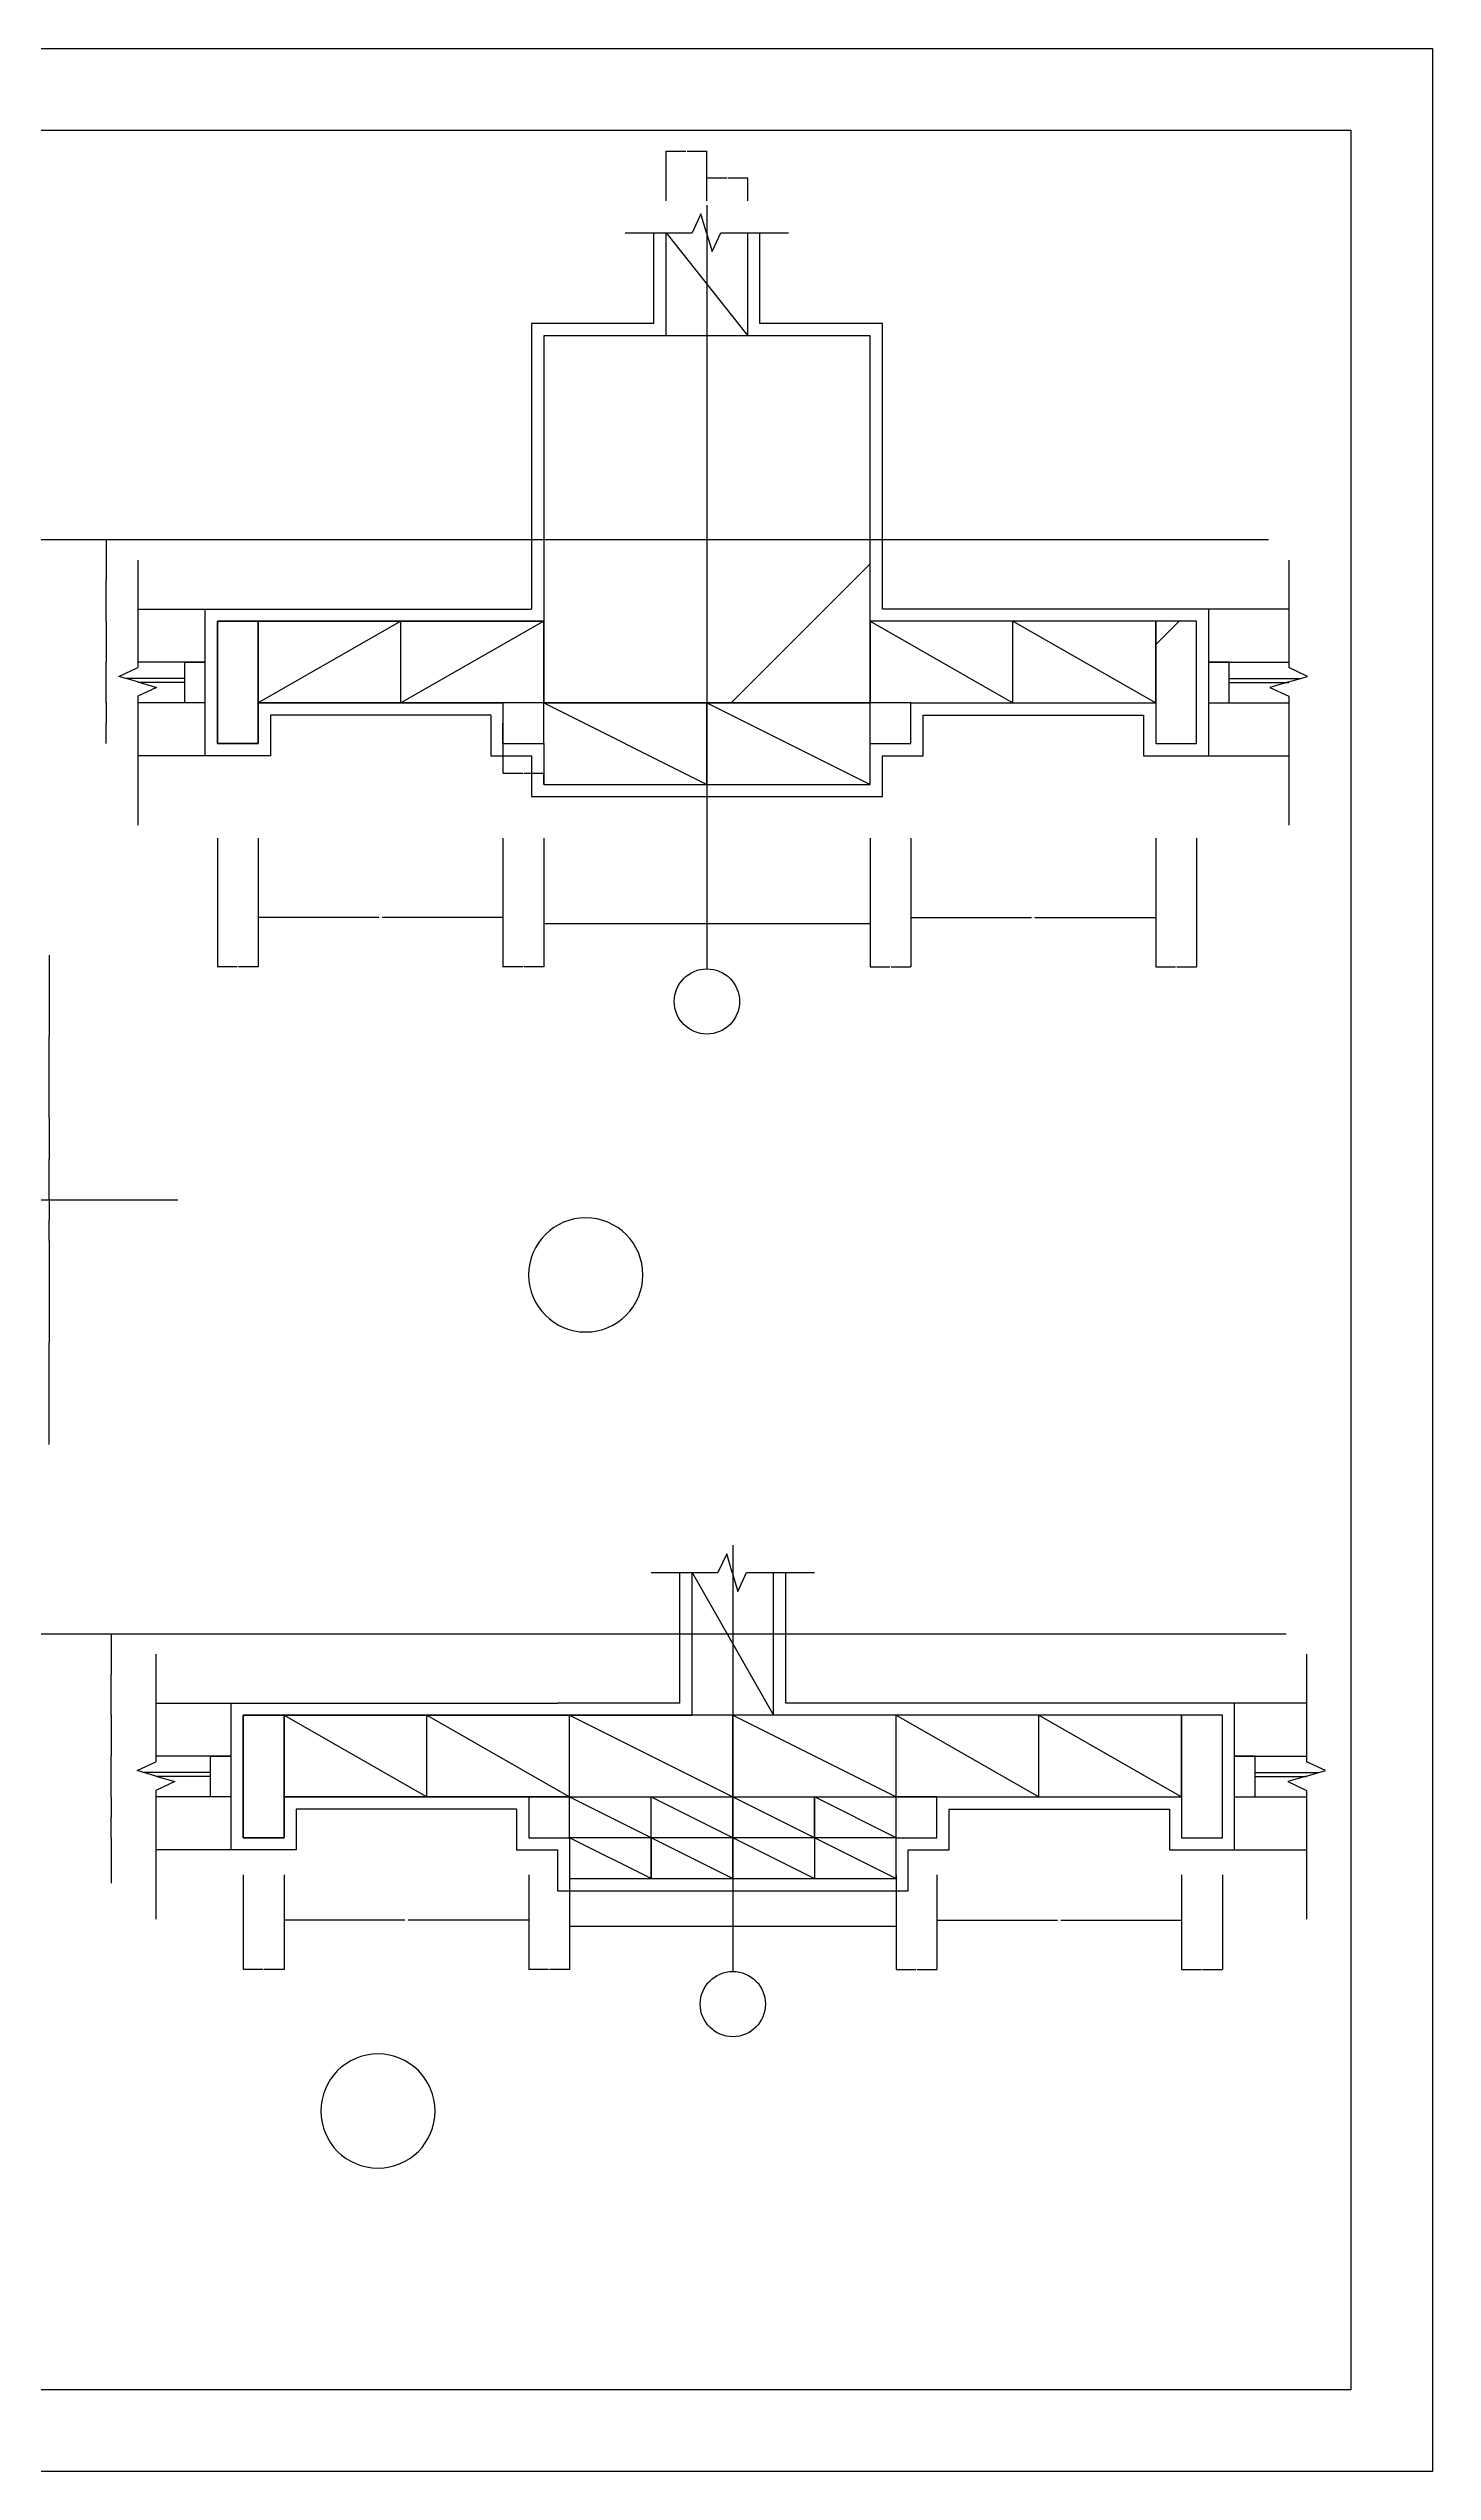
# Model space of a CAD drawing. Header units: metres. Extents: x -304948 to -288070, y -1095 to 10857.
# Drawn here: x -291463 to -288070, y 4917 to 10857 of the extents above; entities that cross this region are included whole.
import ezdxf

# ---------------------------------------------------------------- set-up
doc = ezdxf.new("R2010")
doc.units = ezdxf.units.M
for name, color, linetype in [('A', 230, 'Continuous'), ('DIM', 3, 'Continuous'), ('PUB_TEXT', 7, 'Continuous'), ('TK', 143, 'Continuous'), ('WALL', 7, 'Continuous')]:
    doc.layers.add(name, color=color, linetype=linetype)
doc.dimstyles.get("Standard").update_dxf_attribs({"dimtxt": 2.5, "dimasz": 2.5, "dimexe": 1.25, "dimexo": 0.625, "dimtad": 1, "dimcen": 2.5, "dimazin": 3, "dimtfac": 1, "dimtmove": 0, "dimatfit": 3})

# ---------------------------------------------------------------- blocks, each defined once
blk = doc.blocks.new('_INDEX1')
blk.add_lwpolyline([(-0.5, 0, 1), (0.5, 0, 1)], format="xyb", close=True)
blk = doc.blocks.new('*D80')
for p, q in [((-291461.2, 7934.48), (-291461.2, 7684.48)), ((-291461.45, 7684.48), (-291461.7, 7684.48)), ((-291461.2, 7434.48), (-291461.2, 7684.48)), ((-291461.2, 7684.48), (-291461.2, 7684.48)), ((-291460.95, 7684.48), (-291460.7, 7684.48))]:
    blk.add_line(p, q)
at = {"layer": 'Defpoints'}
for p in [(-291461.2, 7934.48), (-291461.2, 7684.48), (-291461.2, 7434.48)]:
    blk.add_point(p, dxfattribs=at)
at = {"layer": 'DIM', "insert": (-291461.2, 7685.605), "char_height": 1, "attachment_point": 5}
blk.add_mtext('0', dxfattribs=at)
blk = doc.blocks.new('*D85')
for p, q in [((-291461.2, 8634.48), (-291461.2, 8434.48)), ((-291461.45, 8434.48), (-291461.7, 8434.48)), ((-291461.2, 8234.48), (-291461.2, 8434.48)), ((-291461.2, 8434.48), (-291461.2, 8434.48)), ((-291460.95, 8434.48), (-291460.7, 8434.48))]:
    blk.add_line(p, q)
at = {"layer": 'Defpoints'}
for p in [(-291461.2, 8634.48), (-291461.2, 8434.48), (-291461.2, 8234.48)]:
    blk.add_point(p, dxfattribs=at)
at = {"layer": 'DIM', "insert": (-291461.2, 8435.605), "char_height": 1, "attachment_point": 5}
blk.add_mtext('0', dxfattribs=at)
blk = doc.blocks.new('*D88')
for p, q in [((-291461.2, 8234.48), (-291461.2, 8134.48)), ((-291461.45, 8134.48), (-291461.7, 8134.48)), ((-291461.2, 8034.48), (-291461.2, 8134.48)), ((-291461.2, 8134.48), (-291461.2, 8134.48)), ((-291460.95, 8134.48), (-291460.7, 8134.48))]:
    blk.add_line(p, q)
at = {"layer": 'Defpoints'}
for p in [(-291461.2, 8234.48), (-291461.2, 8134.48), (-291461.2, 8034.48)]:
    blk.add_point(p, dxfattribs=at)
at = {"layer": 'DIM', "insert": (-291461.2, 8135.605), "char_height": 1, "attachment_point": 5}
blk.add_mtext('0', dxfattribs=at)
blk = doc.blocks.new('*D89')
for p, q in [((-291461.2, 8034.48), (-291461.2, 7984.48)), ((-291461.45, 7984.48), (-291461.7, 7984.48)), ((-291461.2, 7934.48), (-291461.2, 7984.48)), ((-291461.2, 7984.48), (-291461.2, 7984.48)), ((-291460.95, 7984.48), (-291460.7, 7984.48))]:
    blk.add_line(p, q)
at = {"layer": 'Defpoints'}
for p in [(-291461.2, 8034.48), (-291461.2, 7984.48), (-291461.2, 7934.48)]:
    blk.add_point(p, dxfattribs=at)
at = {"layer": 'DIM', "insert": (-291461.2, 7985.605), "char_height": 1, "attachment_point": 5}
blk.add_mtext('0', dxfattribs=at)
blk = doc.blocks.new('*D94')
for p, q in [((-291321.76, 9252.79), (-291321.76, 9202.79)), ((-291322.01, 9202.79), (-291322.26, 9202.79)), ((-291321.76, 9152.79), (-291321.76, 9202.79)), ((-291321.76, 9202.79), (-291321.76, 9202.79)), ((-291321.51, 9202.79), (-291321.26, 9202.79))]:
    blk.add_line(p, q)
at = {"layer": 'Defpoints'}
for p in [(-291321.76, 9252.79), (-291321.76, 9202.79), (-291321.76, 9152.79)]:
    blk.add_point(p, dxfattribs=at)
at = {"layer": 'DIM', "insert": (-291321.76, 9203.915), "char_height": 1, "attachment_point": 5}
blk.add_mtext('0', dxfattribs=at)
blk = doc.blocks.new('*D95')
for p, q in [((-290249.08, 8920.66), (-290249.08, 8710.66)), ((-289449.08, 8920.66), (-289449.08, 8710.66)), ((-289850.58, 8710.66), (-290249.33, 8710.66)), ((-289448.83, 8710.66), (-289847.58, 8710.66))]:
    blk.add_line(p, q)
at = {"layer": 'Defpoints'}
for p in [(-290249.08, 8920.66), (-289449.08, 8920.66), (-289449.08, 8710.66)]:
    blk.add_point(p, dxfattribs=at)
at = {"layer": 'DIM', "insert": (-289849.08, 8710.66), "char_height": 1, "attachment_point": 5}
blk.add_mtext('800', dxfattribs=at)
blk = doc.blocks.new('*D96')
for p, q in [((-290349.08, 8920.66), (-290349.08, 8605.66)), ((-290249.08, 8920.66), (-290249.08, 8605.66)), ((-290300.58, 8605.66), (-290349.33, 8605.66)), ((-290248.83, 8605.66), (-290297.58, 8605.66))]:
    blk.add_line(p, q)
at = {"layer": 'Defpoints'}
for p in [(-290349.08, 8920.66), (-290249.08, 8920.66), (-290249.08, 8605.66)]:
    blk.add_point(p, dxfattribs=at)
at = {"layer": 'DIM', "insert": (-290299.08, 8605.66), "char_height": 1, "attachment_point": 5}
blk.add_mtext('100', dxfattribs=at)
blk = doc.blocks.new('*D97')
for p, q in [((-291049.08, 8920.66), (-291049.08, 8605.66)), ((-290949.08, 8920.66), (-290949.08, 8605.66)), ((-291000.58, 8605.66), (-291049.33, 8605.66)), ((-290948.83, 8605.66), (-290997.58, 8605.66))]:
    blk.add_line(p, q)
at = {"layer": 'Defpoints'}
for p in [(-291049.08, 8920.66), (-290949.08, 8920.66), (-290949.08, 8605.66)]:
    blk.add_point(p, dxfattribs=at)
at = {"layer": 'DIM', "insert": (-290999.08, 8605.66), "char_height": 1, "attachment_point": 5}
blk.add_mtext('100', dxfattribs=at)
blk = doc.blocks.new('*D98')
for p, q in [((-290949.08, 8920.66), (-290949.08, 8726.37)), ((-290349.08, 8920.66), (-290349.08, 8726.37)), ((-290653.08, 8726.37), (-290949.33, 8726.37)), ((-290348.83, 8726.37), (-290645.08, 8726.37))]:
    blk.add_line(p, q)
at = {"layer": 'Defpoints'}
for p in [(-290949.08, 8920.66), (-290349.08, 8920.66), (-290349.08, 8726.37)]:
    blk.add_point(p, dxfattribs=at)
at = {"layer": 'DIM', "insert": (-290649.08, 8726.37), "char_height": 1, "attachment_point": 5}
blk.add_mtext('600(300)', dxfattribs=at)
blk = doc.blocks.new('*D99')
for p, q in [((-288749.08, 8920.66), (-288749.08, 8605.66)), ((-288649.08, 8920.66), (-288649.08, 8605.66)), ((-288748.83, 8605.66), (-288700.58, 8605.66)), ((-288697.58, 8605.66), (-288649.33, 8605.66))]:
    blk.add_line(p, q)
at = {"layer": 'Defpoints'}
for p in [(-288749.08, 8920.66), (-288649.08, 8920.66), (-288749.08, 8605.66)]:
    blk.add_point(p, dxfattribs=at)
at = {"layer": 'DIM', "insert": (-288699.08, 8605.66), "char_height": 1, "attachment_point": 5}
blk.add_mtext('100', dxfattribs=at)
blk = doc.blocks.new('*D100')
for p, q in [((-289349.08, 8920.66), (-289349.08, 8726.37)), ((-288749.08, 8920.66), (-288749.08, 8726.37)), ((-289348.83, 8726.37), (-289053.08, 8726.37)), ((-289045.08, 8726.37), (-288749.33, 8726.37))]:
    blk.add_line(p, q)
at = {"layer": 'Defpoints'}
for p in [(-289349.08, 8920.66), (-288749.08, 8920.66), (-289349.08, 8726.37)]:
    blk.add_point(p, dxfattribs=at)
at = {"layer": 'DIM', "insert": (-289049.08, 8726.37), "char_height": 1, "attachment_point": 5}
blk.add_mtext('600(300)', dxfattribs=at)
blk = doc.blocks.new('*D101')
for p, q in [((-289449.08, 8920.66), (-289449.08, 8605.66)), ((-289349.08, 8920.66), (-289349.08, 8605.66)), ((-289448.83, 8605.66), (-289400.58, 8605.66)), ((-289397.58, 8605.66), (-289349.33, 8605.66))]:
    blk.add_line(p, q)
at = {"layer": 'Defpoints'}
for p in [(-289449.08, 8920.66), (-289349.08, 8920.66), (-289449.08, 8605.66)]:
    blk.add_point(p, dxfattribs=at)
at = {"layer": 'DIM', "insert": (-289399.08, 8605.66), "char_height": 1, "attachment_point": 5}
blk.add_mtext('100', dxfattribs=at)
blk = doc.blocks.new('*D102')
for p, q in [((-291321.76, 9652.79), (-291321.76, 9552.79)), ((-291322.01, 9552.79), (-291322.26, 9552.79)), ((-291321.76, 9452.79), (-291321.76, 9552.79)), ((-291321.76, 9552.79), (-291321.76, 9552.79)), ((-291321.51, 9552.79), (-291321.26, 9552.79))]:
    blk.add_line(p, q)
at = {"layer": 'Defpoints'}
for p in [(-291321.76, 9652.79), (-291321.76, 9552.79), (-291321.76, 9452.79)]:
    blk.add_point(p, dxfattribs=at)
at = {"layer": 'DIM', "insert": (-291321.76, 9553.915), "char_height": 1, "attachment_point": 5}
blk.add_mtext('0', dxfattribs=at)
blk = doc.blocks.new('*D103')
for p, q in [((-291321.76, 9452.79), (-291321.76, 9352.79)), ((-291322.01, 9352.79), (-291322.26, 9352.79)), ((-291321.76, 9252.79), (-291321.76, 9352.79)), ((-291321.76, 9352.79), (-291321.76, 9352.79)), ((-291321.51, 9352.79), (-291321.26, 9352.79))]:
    blk.add_line(p, q)
at = {"layer": 'Defpoints'}
for p in [(-291321.76, 9452.79), (-291321.76, 9352.79), (-291321.76, 9252.79)]:
    blk.add_point(p, dxfattribs=at)
at = {"layer": 'DIM', "insert": (-291321.76, 9353.915), "char_height": 1, "attachment_point": 5}
blk.add_mtext('0', dxfattribs=at)
blk = doc.blocks.new('*D104')
for p, q in [((-289949.08, 10483.4), (-289949.08, 10605.28)), ((-289948.83, 10605.28), (-289900.58, 10605.28)), ((-289897.58, 10605.28), (-289849.33, 10605.28)), ((-289849.08, 10483.4), (-289849.08, 10605.28))]:
    blk.add_line(p, q)
at = {"layer": 'Defpoints'}
for p in [(-289949.08, 10605.28), (-289949.08, 10483.4), (-289849.08, 10483.4)]:
    blk.add_point(p, dxfattribs=at)
at = {"layer": 'DIM', "insert": (-289899.08, 10605.28), "char_height": 1, "attachment_point": 5}
blk.add_mtext('100', dxfattribs=at)
blk = doc.blocks.new('*D105')
for p, q in [((-289800.58, 10538.78), (-289849.33, 10538.78)), ((-289849.08, 10483.4), (-289849.08, 10538.78)), ((-289748.83, 10538.78), (-289797.58, 10538.78)), ((-289749.08, 10483.4), (-289749.08, 10538.78))]:
    blk.add_line(p, q)
at = {"layer": 'Defpoints'}
for p in [(-289749.08, 10538.78), (-289849.08, 10483.4), (-289749.08, 10483.4)]:
    blk.add_point(p, dxfattribs=at)
at = {"layer": 'DIM', "insert": (-289799.08, 10538.78), "char_height": 1, "attachment_point": 5}
blk.add_mtext('100', dxfattribs=at)
blk = doc.blocks.new('*D106')
for p, q in [((-290185.6, 6379.9), (-290185.6, 6252.85)), ((-289385.6, 6379.9), (-289385.6, 6252.85)), ((-289787.1, 6252.85), (-290185.85, 6252.85)), ((-289385.35, 6252.85), (-289784.1, 6252.85))]:
    blk.add_line(p, q)
at = {"layer": 'Defpoints'}
for p in [(-290185.6, 6379.9), (-289385.6, 6379.9), (-289385.6, 6252.85)]:
    blk.add_point(p, dxfattribs=at)
at = {"layer": 'DIM', "insert": (-289785.6, 6252.85), "char_height": 1, "attachment_point": 5}
blk.add_mtext('800', dxfattribs=at)
blk = doc.blocks.new('*D107')
for p, q in [((-290885.6, 6379.9), (-290885.6, 6268.57)), ((-290285.6, 6379.9), (-290285.6, 6268.57)), ((-290589.6, 6268.57), (-290885.85, 6268.57)), ((-290285.35, 6268.57), (-290581.6, 6268.57))]:
    blk.add_line(p, q)
at = {"layer": 'Defpoints'}
for p in [(-290885.6, 6379.9), (-290285.6, 6379.9), (-290285.6, 6268.57)]:
    blk.add_point(p, dxfattribs=at)
at = {"layer": 'DIM', "insert": (-290585.6, 6268.57), "char_height": 1, "attachment_point": 5}
blk.add_mtext('600(300)', dxfattribs=at)
blk = doc.blocks.new('*D108')
for p, q in [((-290985.6, 6379.9), (-290985.6, 6147.85)), ((-290885.6, 6379.9), (-290885.6, 6147.85)), ((-290937.1, 6147.85), (-290985.85, 6147.85)), ((-290885.35, 6147.85), (-290934.1, 6147.85))]:
    blk.add_line(p, q)
at = {"layer": 'Defpoints'}
for p in [(-290985.6, 6379.9), (-290885.6, 6379.9), (-290885.6, 6147.85)]:
    blk.add_point(p, dxfattribs=at)
at = {"layer": 'DIM', "insert": (-290935.6, 6147.85), "char_height": 1, "attachment_point": 5}
blk.add_mtext('100', dxfattribs=at)
blk = doc.blocks.new('*D109')
for p, q in [((-290285.6, 6379.9), (-290285.6, 6147.85)), ((-290185.6, 6379.9), (-290185.6, 6147.85)), ((-290237.1, 6147.85), (-290285.85, 6147.85)), ((-290185.35, 6147.85), (-290234.1, 6147.85))]:
    blk.add_line(p, q)
at = {"layer": 'Defpoints'}
for p in [(-290285.6, 6379.9), (-290185.6, 6379.9), (-290185.6, 6147.85)]:
    blk.add_point(p, dxfattribs=at)
at = {"layer": 'DIM', "insert": (-290235.6, 6147.85), "char_height": 1, "attachment_point": 5}
blk.add_mtext('100', dxfattribs=at)
blk = doc.blocks.new('*D110')
for p, q in [((-289385.6, 6379.9), (-289385.6, 6147.85)), ((-289285.6, 6379.9), (-289285.6, 6147.85)), ((-289385.35, 6147.85), (-289337.1, 6147.85)), ((-289334.1, 6147.85), (-289285.85, 6147.85))]:
    blk.add_line(p, q)
at = {"layer": 'Defpoints'}
for p in [(-289385.6, 6379.9), (-289285.6, 6379.9), (-289385.6, 6147.85)]:
    blk.add_point(p, dxfattribs=at)
at = {"layer": 'DIM', "insert": (-289335.6, 6147.85), "char_height": 1, "attachment_point": 5}
blk.add_mtext('100', dxfattribs=at)
blk = doc.blocks.new('*D111')
for p, q in [((-289285.6, 6379.9), (-289285.6, 6268.57)), ((-288685.6, 6379.9), (-288685.6, 6268.57)), ((-289285.35, 6268.57), (-288989.6, 6268.57)), ((-288981.6, 6268.57), (-288685.85, 6268.57))]:
    blk.add_line(p, q)
at = {"layer": 'Defpoints'}
for p in [(-289285.6, 6379.9), (-288685.6, 6379.9), (-289285.6, 6268.57)]:
    blk.add_point(p, dxfattribs=at)
at = {"layer": 'DIM', "insert": (-288985.6, 6268.57), "char_height": 1, "attachment_point": 5}
blk.add_mtext('600(300)', dxfattribs=at)
blk = doc.blocks.new('*D112')
for p, q in [((-288685.6, 6379.9), (-288685.6, 6147.85)), ((-288585.6, 6379.9), (-288585.6, 6147.85)), ((-288685.35, 6147.85), (-288637.1, 6147.85)), ((-288634.1, 6147.85), (-288585.85, 6147.85))]:
    blk.add_line(p, q)
at = {"layer": 'Defpoints'}
for p in [(-288685.6, 6379.9), (-288585.6, 6379.9), (-288685.6, 6147.85)]:
    blk.add_point(p, dxfattribs=at)
at = {"layer": 'DIM', "insert": (-288635.6, 6147.85), "char_height": 1, "attachment_point": 5}
blk.add_mtext('100', dxfattribs=at)
blk = doc.blocks.new('*D113')
for p, q in [((-291309.19, 6570.71), (-291309.19, 6520.71)), ((-291309.44, 6520.71), (-291309.69, 6520.71)), ((-291309.19, 6470.71), (-291309.19, 6520.71)), ((-291309.19, 6520.71), (-291309.19, 6520.71)), ((-291308.94, 6520.71), (-291308.69, 6520.71))]:
    blk.add_line(p, q)
at = {"layer": 'Defpoints'}
for p in [(-291309.19, 6570.71), (-291309.19, 6520.71), (-291309.19, 6470.71)]:
    blk.add_point(p, dxfattribs=at)
at = {"layer": 'DIM', "insert": (-291309.19, 6521.835), "char_height": 1, "attachment_point": 5}
blk.add_mtext('0', dxfattribs=at)
blk = doc.blocks.new('*D114')
for p, q in [((-291309.19, 6470.71), (-291309.19, 6358.91)), ((-291309.44, 6358.91), (-291309.69, 6358.91)), ((-291309.19, 6370.71), (-291309.19, 6358.91)), ((-291309.19, 6358.91), (-291309.19, 6358.91)), ((-291308.94, 6358.91), (-291308.69, 6358.91))]:
    blk.add_line(p, q)
at = {"layer": 'Defpoints'}
for p in [(-291309.19, 6470.71), (-291309.19, 6370.71), (-291309.19, 6358.91)]:
    blk.add_point(p, dxfattribs=at)
at = {"layer": 'DIM', "insert": (-291309.19, 6360.035), "char_height": 1, "attachment_point": 5}
blk.add_mtext('0', dxfattribs=at)
blk = doc.blocks.new('*D115')
for p, q in [((-291309.19, 6970.71), (-291309.19, 6870.71)), ((-291309.44, 6870.71), (-291309.69, 6870.71)), ((-291309.19, 6770.71), (-291309.19, 6870.71)), ((-291309.19, 6870.71), (-291309.19, 6870.71)), ((-291308.94, 6870.71), (-291308.69, 6870.71))]:
    blk.add_line(p, q)
at = {"layer": 'Defpoints'}
for p in [(-291309.19, 6970.71), (-291309.19, 6870.71), (-291309.19, 6770.71)]:
    blk.add_point(p, dxfattribs=at)
at = {"layer": 'DIM', "insert": (-291309.19, 6871.835), "char_height": 1, "attachment_point": 5}
blk.add_mtext('0', dxfattribs=at)
blk = doc.blocks.new('*D116')
for p, q in [((-291309.19, 6770.71), (-291309.19, 6670.71)), ((-291309.44, 6670.71), (-291309.69, 6670.71)), ((-291309.19, 6570.71), (-291309.19, 6670.71)), ((-291309.19, 6670.71), (-291309.19, 6670.71)), ((-291308.94, 6670.71), (-291308.69, 6670.71))]:
    blk.add_line(p, q)
at = {"layer": 'Defpoints'}
for p in [(-291309.19, 6770.71), (-291309.19, 6670.71), (-291309.19, 6570.71)]:
    blk.add_point(p, dxfattribs=at)
at = {"layer": 'DIM', "insert": (-291309.19, 6671.835), "char_height": 1, "attachment_point": 5}
blk.add_mtext('0', dxfattribs=at)
blk = doc.blocks.new('*D167')
for p, q in [((-290349.08, 9252.79), (-290349.08, 9202.79)), ((-290349.33, 9202.79), (-290349.58, 9202.79)), ((-290349.08, 9152.79), (-290349.08, 9202.79)), ((-290349.08, 9202.79), (-290349.08, 9202.79)), ((-290348.83, 9202.79), (-290348.58, 9202.79))]:
    blk.add_line(p, q)
at = {"layer": 'Defpoints'}
for p in [(-290349.08, 9252.79), (-290349.08, 9202.79), (-290349.08, 9152.79)]:
    blk.add_point(p, dxfattribs=at)
at = {"layer": 'DIM', "insert": (-290349.08, 9203.915), "char_height": 1, "attachment_point": 5}
blk.add_mtext('0', dxfattribs=at)
blk = doc.blocks.new('*D168')
for p, q in [((-290349.08, 9152.79), (-290349.08, 9079.99)), ((-290348.83, 9079.99), (-290300.58, 9079.99)), ((-290297.58, 9079.99), (-290249.33, 9079.99)), ((-290249.08, 9052.79), (-290249.08, 9079.99))]:
    blk.add_line(p, q)
at = {"layer": 'Defpoints'}
for p in [(-290349.08, 9152.79), (-290349.08, 9079.99), (-290249.08, 9052.79)]:
    blk.add_point(p, dxfattribs=at)
at = {"layer": 'DIM', "insert": (-290299.08, 9079.99), "char_height": 1, "attachment_point": 5}
blk.add_mtext('100', dxfattribs=at)

msp = doc.modelspace()

# ---------------------------------------------------------------- hatches: boundary and pattern name
h = msp.add_hatch()
h.set_pattern_fill('AR-CONC', scale=40)
h.paths.add_polyline_path([(-289449.08, 10152.79), (-290249.08, 10152.79), (-290249.08, 9252.79), (-289449.08, 9252.79)])
h = msp.add_hatch()
h.set_pattern_fill('ANSI31', scale=600)
h.paths.add_polyline_path([(-289449.08, 10152.79), (-290249.08, 10152.79), (-290249.08, 9252.79), (-289449.08, 9252.79)])
h = msp.add_hatch()
h.set_pattern_fill('ANSI31', scale=400)
h.paths.add_polyline_path([(-291049.08, 9152.79), (-290949.08, 9152.79), (-290949.08, 9252.79), (-290949.08, 9452.79), (-291049.08, 9452.79)])
h = msp.add_hatch()
h.set_pattern_fill('ANSI31', scale=400)
h.paths.add_polyline_path([(-288649.08, 9452.79), (-288749.08, 9452.79), (-288749.08, 9252.79), (-288749.08, 9152.79), (-288649.08, 9152.79)])
h = msp.add_hatch()
h.set_pattern_fill('ANSI31', scale=400)
h.paths.add_polyline_path([(-290985.6, 6470.71), (-290885.6, 6470.71), (-290885.6, 6570.71), (-290885.6, 6770.71), (-290985.6, 6770.71)])
h = msp.add_hatch()
h.set_pattern_fill('ANSI31', scale=400)
h.paths.add_polyline_path([(-288585.6, 6770.71), (-288685.6, 6770.71), (-288685.6, 6570.71), (-288685.6, 6470.71), (-288585.6, 6470.71)])

# ---------------------------------------------------------------- linework, layer by layer
for p, q in [((-290049.08, 10405.06), (-289885.41, 10405.06)), ((-289979.08, 10182.79), (-289979.08, 10405.06)), ((-289949.08, 10405.06), (-289749.08, 10152.79)), ((-289864.01, 10451.24), (-289885.41, 10405.06)), ((-289850.28, 10405.06), (-289864.01, 10451.24)), ((-289850.28, 10405.06), (-289836.55, 10358.87)), ((-289836.55, 10358.87), (-289815.15, 10405.06)), ((-289815.15, 10405.06), (-289649.08, 10405.06)), ((-289719.08, 10182.79), (-289719.08, 10405.06)), ((-290279.08, 10182.79), (-290279.08, 9482.79)), ((-289979.08, 10182.79), (-290279.08, 10182.79)), ((-289419.08, 10182.79), (-289719.08, 10182.79)), ((-289419.08, 9482.79), (-289419.08, 10182.79)), ((-291244.33, 9602.79), (-291244.33, 9339.13)), ((-288422.88, 9602.79), (-288422.88, 9339.13)), ((-291244.33, 9482.79), (-290279.08, 9482.79)), ((-291079.08, 9122.79), (-291079.08, 9482.79)), ((-290599.08, 9452.79), (-290949.08, 9252.79)), ((-290249.08, 9452.79), (-290599.08, 9252.79)), ((-290599.08, 9252.79), (-290599.08, 9452.79)), ((-289449.08, 9452.79), (-289099.08, 9252.79)), ((-288422.88, 9482.79), (-289419.08, 9482.79)), ((-289099.08, 9452.79), (-288749.08, 9252.79)), ((-289099.08, 9252.79), (-289099.08, 9452.79)), ((-288619.08, 9122.79), (-288619.08, 9482.79)), ((-291290.51, 9317.73), (-291244.33, 9339.13)), ((-291079.08, 9352.79), (-291244.33, 9352.79)), ((-291129.08, 9252.79), (-291129.08, 9352.79)), ((-291129.08, 9352.79), (-291079.08, 9352.79)), ((-288619.08, 9352.79), (-288422.88, 9352.79)), ((-288569.08, 9352.79), (-288619.08, 9352.79)), ((-288569.08, 9252.79), (-288569.08, 9352.79)), ((-288376.7, 9317.73), (-288422.88, 9339.13)), ((-291244.33, 9303.99), (-291290.51, 9317.73)), ((-291129.08, 9312.79), (-291273.92, 9312.79)), ((-291244.33, 9303.99), (-291198.14, 9290.26)), ((-291129.08, 9302.79), (-291244.33, 9302.79)), ((-291198.14, 9290.26), (-291244.33, 9268.86)), ((-291244.33, 9268.86), (-291244.33, 8952.79)), ((-288569.08, 9312.79), (-288393.29, 9312.79)), ((-288569.08, 9302.79), (-288422.88, 9302.79)), ((-288422.88, 9303.99), (-288469.07, 9290.26)), ((-288469.07, 9290.26), (-288422.88, 9268.86)), ((-288422.88, 9303.99), (-288376.7, 9317.73)), ((-288422.88, 9268.86), (-288422.88, 8952.79)), ((-291079.08, 9252.79), (-291244.33, 9252.79)), ((-291079.08, 9252.79), (-291129.08, 9252.79)), ((-290919.08, 9222.79), (-290919.08, 9122.79)), ((-290379.08, 9222.79), (-290919.08, 9222.79)), ((-290379.08, 9222.79), (-290379.08, 9122.79)), ((-290249.08, 9252.79), (-290349.08, 9252.79)), ((-290249.08, 9152.79), (-290249.08, 9252.79)), ((-290249.08, 9252.79), (-289849.08, 9052.79)), ((-289849.08, 9052.79), (-289849.08, 9252.79)), ((-289849.08, 9252.79), (-289449.08, 9052.79)), ((-289349.08, 9252.79), (-289449.08, 9252.79)), ((-289449.08, 9152.79), (-289449.08, 9252.79)), ((-289319.08, 9222.79), (-288779.08, 9222.79)), ((-289319.08, 9122.79), (-289319.08, 9222.79)), ((-288779.08, 9222.79), (-288779.08, 9122.79)), ((-288619.08, 9252.79), (-288422.88, 9252.79)), ((-288619.08, 9252.79), (-288569.08, 9252.79)), ((-290919.08, 9122.79), (-291244.33, 9122.79)), ((-290379.08, 9122.79), (-290279.08, 9122.79)), ((-290279.08, 9122.79), (-290279.08, 9022.79)), ((-289419.08, 9022.79), (-289419.08, 9122.79)), ((-289419.08, 9122.79), (-289319.08, 9122.79)), ((-288779.08, 9122.79), (-288422.88, 9122.79)), ((-290279.08, 9022.79), (-289419.08, 9022.79)), ((-289800.53, 7166.9), (-289821.94, 7120.71)), ((-289786.8, 7120.71), (-289800.53, 7166.9)), ((-289985.6, 7120.71), (-289821.94, 7120.71)), ((-289915.6, 6800.71), (-289915.6, 7120.71)), ((-289885.6, 7120.71), (-289685.6, 6770.71)), ((-289786.8, 7120.71), (-289773.07, 7074.53)), ((-289773.07, 7074.53), (-289751.67, 7120.71)), ((-289751.67, 7120.71), (-289585.6, 7120.71)), ((-289655.6, 6800.71), (-289655.6, 7120.71)), ((-291199.75, 6920.71), (-291199.75, 6657.05)), ((-288379, 6920.71), (-288379, 6657.05)), ((-291199.75, 6800.71), (-290215.6, 6800.71)), ((-291015.6, 6440.71), (-291015.6, 6800.71)), ((-290215.6, 6800.71), (-290215.6, 6800.71)), ((-289915.6, 6800.71), (-290215.6, 6800.71)), ((-289355.6, 6800.71), (-289655.6, 6800.71)), ((-289355.6, 6800.71), (-289355.6, 6800.71)), ((-288379, 6800.71), (-289355.6, 6800.71)), ((-288555.6, 6440.71), (-288555.6, 6800.71)), ((-290885.6, 6770.71), (-290535.6, 6570.71)), ((-290535.6, 6770.71), (-290185.6, 6570.71)), ((-290535.6, 6570.71), (-290535.6, 6770.71)), ((-290185.6, 6570.71), (-290185.6, 6770.71)), ((-290185.6, 6770.71), (-289785.6, 6570.71)), ((-289785.6, 6570.71), (-289785.6, 6770.71)), ((-289785.6, 6770.71), (-289385.6, 6570.71)), ((-289385.6, 6770.71), (-289035.6, 6570.71)), ((-289385.6, 6570.71), (-289385.6, 6770.71)), ((-289035.6, 6570.71), (-289035.6, 6770.71)), ((-289035.6, 6770.71), (-288685.6, 6570.71)), ((-291245.94, 6635.65), (-291199.75, 6657.05)), ((-291015.6, 6670.71), (-291199.75, 6670.71)), ((-291065.6, 6670.71), (-291015.6, 6670.71)), ((-291065.6, 6570.71), (-291065.6, 6670.71)), ((-288505.6, 6670.71), (-288555.6, 6670.71)), ((-288555.6, 6670.71), (-288379, 6670.71)), ((-288505.6, 6570.71), (-288505.6, 6670.71)), ((-288332.81, 6635.65), (-288379, 6657.05)), ((-291199.75, 6621.91), (-291245.94, 6635.65)), ((-291065.6, 6630.71), (-291229.35, 6630.71)), ((-291199.75, 6621.91), (-291153.57, 6608.18)), ((-291065.6, 6620.71), (-291199.75, 6620.71)), ((-291153.57, 6608.18), (-291199.75, 6586.78)), ((-288505.6, 6630.71), (-288349.4, 6630.71)), ((-288505.6, 6620.71), (-288379, 6620.71)), ((-288379, 6621.91), (-288425.18, 6608.18)), ((-288425.18, 6608.18), (-288379, 6586.78)), ((-288379, 6621.91), (-288332.81, 6635.65)), ((-291199.75, 6586.78), (-291199.75, 6270.71)), ((-291015.6, 6570.71), (-291199.75, 6570.71)), ((-291015.6, 6570.71), (-291065.6, 6570.71)), ((-290855.6, 6540.71), (-290855.6, 6440.71)), ((-290315.6, 6540.71), (-290855.6, 6540.71)), ((-290315.6, 6540.71), (-290315.6, 6440.71)), ((-290285.6, 6570.71), (-289285.6, 6570.71)), ((-290185.6, 6570.71), (-290285.6, 6570.71)), ((-290185.6, 6570.71), (-289785.6, 6370.71)), ((-290185.6, 6470.71), (-290185.6, 6570.71)), ((-289985.6, 6370.71), (-289985.6, 6570.71)), ((-289985.6, 6570.71), (-289585.6, 6370.71)), ((-289785.6, 6570.71), (-289385.6, 6370.71)), ((-289785.6, 6370.71), (-289785.6, 6570.71)), ((-289585.6, 6470.71), (-289585.6, 6570.71)), ((-289585.6, 6570.71), (-289585.6, 6370.71)), ((-289385.6, 6470.71), (-289585.6, 6570.71)), ((-289385.6, 6470.71), (-289385.6, 6570.71)), ((-289285.6, 6570.71), (-289385.6, 6570.71)), ((-289255.6, 6440.71), (-289255.6, 6540.71)), ((-289255.6, 6540.71), (-288715.6, 6540.71)), ((-288715.6, 6540.71), (-288715.6, 6440.71)), ((-288555.6, 6570.71), (-288505.6, 6570.71)), ((-288555.6, 6570.71), (-288379, 6570.71)), ((-288379, 6586.78), (-288379, 6270.71)), ((-290855.6, 6440.71), (-291199.75, 6440.71)), ((-290315.6, 6440.71), (-290215.6, 6440.71)), ((-290215.6, 6440.71), (-290215.6, 6340.71)), ((-289385.6, 6470.71), (-290185.6, 6470.71)), ((-289985.6, 6370.71), (-290185.6, 6470.71)), ((-289985.6, 6470.71), (-289985.6, 6370.71)), ((-289355.6, 6440.71), (-289255.6, 6440.71)), ((-289355.6, 6340.71), (-289355.6, 6440.71)), ((-288715.6, 6440.71), (-288379, 6440.71)), ((-290215.6, 6340.71), (-289355.6, 6340.71))]:
    msp.add_line(p, q)
for centre in [(-289849.08, 8520.66), (-289785.6, 6062.85)]:
    msp.add_circle(centre, 80)
at = {"layer": 'A'}
for p, q in [((-289849.08, 10472.55), (-289849.08, 8600.66)), ((-291721.76, 9652.79), (-288472.88, 9652.79)), ((-293365.78, 8034.48), (-291145.72, 8034.48)), ((-289785.6, 7188.21), (-289785.6, 6142.85)), ((-291580.88, 6970.71), (-288429, 6970.71))]:
    msp.add_line(p, q, dxfattribs=at)
at = {"layer": 'TK'}
for points in [[(-296470.45, 4916.92), (-296470.45, 10856.92), (-288070.45, 10856.92), (-288070.45, 4916.92)], [(-295970.45, 5116.92), (-295970.45, 10656.92), (-288270.45, 10656.92), (-288270.45, 5116.92)]]:
    msp.add_lwpolyline(points, close=True, dxfattribs=at)
msp.add_lwpolyline([(-295970.45, 10656.92), (-288270.45, 10656.92), (-288270.45, 5116.92), (-295970.45, 5116.92), (-295970.45, 10656.92)], dxfattribs=at)
at = {"layer": 'WALL'}
for points in [[(-289949.08, 10152.79), (-289949.08, 10405.06)], [(-289749.08, 10152.79), (-289749.08, 10405.06)], [(-290249.08, 10152.79), (-290249.08, 9252.79)], [(-289449.08, 10152.79), (-290249.08, 10152.79)], [(-289449.08, 9252.79), (-289449.08, 10152.79)], [(-291049.08, 9152.79), (-291049.08, 9452.79)], [(-291049.08, 9452.79), (-290949.08, 9452.79)], [(-290949.08, 9252.79), (-290949.08, 9452.79)], [(-290949.08, 9452.79), (-290249.08, 9452.79)], [(-288749.08, 9452.79), (-289449.08, 9452.79)], [(-288749.08, 9252.79), (-288749.08, 9452.79)], [(-288649.08, 9452.79), (-288749.08, 9452.79)], [(-288649.08, 9152.79), (-288649.08, 9452.79)], [(-290949.08, 9252.79), (-290949.08, 9152.79)], [(-290349.08, 9252.79), (-290949.08, 9252.79)], [(-290349.08, 9252.79), (-290349.08, 9152.79)], [(-290249.08, 9252.79), (-289449.08, 9252.79)], [(-289349.08, 9152.79), (-289349.08, 9252.79)], [(-289349.08, 9252.79), (-288749.08, 9252.79)], [(-288749.08, 9252.79), (-288749.08, 9152.79)], [(-290949.08, 9152.79), (-291049.08, 9152.79)], [(-290349.08, 9152.79), (-290249.08, 9152.79)], [(-290249.08, 9152.79), (-290249.08, 9052.79)], [(-289449.08, 9152.79), (-289349.08, 9152.79)], [(-289449.08, 9052.79), (-289449.08, 9152.79)], [(-288749.08, 9152.79), (-288649.08, 9152.79)], [(-290249.08, 9052.79), (-289449.08, 9052.79)], [(-289885.6, 6770.71), (-289885.6, 7120.71)], [(-289685.6, 6770.71), (-289685.6, 7120.71)], [(-290985.6, 6470.71), (-290985.6, 6770.71)], [(-290985.6, 6770.71), (-290885.6, 6770.71)], [(-290885.6, 6770.71), (-289885.6, 6770.71)], [(-290885.6, 6570.71), (-290885.6, 6770.71)], [(-288685.6, 6770.71), (-289885.6, 6770.71)], [(-288685.6, 6570.71), (-288685.6, 6770.71)], [(-288585.6, 6770.71), (-288685.6, 6770.71)], [(-288585.6, 6470.71), (-288585.6, 6770.71)], [(-290285.6, 6570.71), (-290885.6, 6570.71)], [(-290885.6, 6570.71), (-290885.6, 6470.71)], [(-290285.6, 6570.71), (-290285.6, 6470.71)], [(-289285.6, 6570.71), (-288685.6, 6570.71)], [(-289285.6, 6470.71), (-289285.6, 6570.71)], [(-288685.6, 6570.71), (-288685.6, 6470.71)], [(-290885.6, 6470.71), (-290985.6, 6470.71)], [(-290285.6, 6470.71), (-290185.6, 6470.71)], [(-290185.6, 6470.71), (-290185.6, 6370.71)], [(-289385.6, 6370.71), (-289385.6, 6470.71)], [(-289385.6, 6470.71), (-289285.6, 6470.71)], [(-288685.6, 6470.71), (-288585.6, 6470.71)], [(-290185.6, 6370.71), (-289385.6, 6370.71)]]:
    msp.add_lwpolyline(points, dxfattribs=at)
for points in [[(-289449.08, 10152.79), (-290249.08, 10152.79), (-290249.08, 9252.79), (-289449.08, 9252.79)], [(-290949.08, 9452.79), (-291049.08, 9452.79), (-291049.08, 9152.79), (-290949.08, 9152.79), (-290949.08, 9252.79)], [(-289449.08, 9152.79), (-289349.08, 9152.79), (-289349.08, 9252.79), (-288749.08, 9252.79), (-288749.08, 9452.79), (-289449.08, 9452.79), (-289449.08, 9252.79), (-290249.08, 9252.79), (-290249.08, 9452.79), (-290949.08, 9452.79), (-290949.08, 9252.79), (-290349.08, 9252.79), (-290349.08, 9152.79), (-290249.08, 9152.79), (-290249.08, 9052.79), (-289449.08, 9052.79)], [(-288649.08, 9452.79), (-288749.08, 9452.79), (-288749.08, 9252.79), (-288749.08, 9152.79), (-288649.08, 9152.79)], [(-290885.6, 6570.71), (-290885.6, 6770.71), (-290985.6, 6770.71), (-290985.6, 6470.71), (-290885.6, 6470.71)], [(-289285.6, 6570.71), (-288685.6, 6570.71), (-288685.6, 6770.71), (-289885.6, 6770.71), (-290885.6, 6770.71), (-290885.6, 6570.71), (-290285.6, 6570.71), (-290285.6, 6470.71), (-290185.6, 6470.71), (-290185.6, 6370.71), (-289385.6, 6370.71), (-289385.6, 6470.71), (-289285.6, 6470.71)], [(-288585.6, 6770.71), (-288685.6, 6770.71), (-288685.6, 6570.71), (-288685.6, 6470.71), (-288585.6, 6470.71)]]:
    msp.add_lwpolyline(points, close=True, dxfattribs=at)

# ---------------------------------------------------------------- block references
at = {"layer": 'PUB_TEXT', "xscale": 280, "yscale": 280, "zscale": 280}
for p in [(-290146.12, 7850.42), (-290655.43, 5800.68)]:
    msp.add_blockref('_INDEX1', p, dxfattribs=at)

# ---------------------------------------------------------------- dimensions: what is measured, and where the dimension line sits
at = {"layer": 'DIM'}
for base, p1, p2, picture, middle in [((-289949.08, 10605.28), (-289949.08, 10483.4), (-289849.08, 10483.4), '*D104', (-289899.08, 10605.28)), ((-289749.08, 10538.78), (-289749.08, 10483.4), (-289849.08, 10483.4), '*D105', (-289799.08, 10538.78)), ((-291321.76, 9552.79), (-291321.76, 9452.79), (-291321.76, 9652.79), '*D102', (-291321.76, 9553.915)), ((-291321.76, 9352.79), (-291321.76, 9252.79), (-291321.76, 9452.79), '*D103', (-291321.76, 9353.915)), ((-291321.76, 9202.79), (-291321.76, 9152.79), (-291321.76, 9252.79), '*D94', (-291321.76, 9203.915)), ((-290349.08, 9202.79), (-290349.08, 9252.79), (-290349.08, 9152.79), '*D167', (-290349.08, 9203.915)), ((-290349.08, 9079.99), (-290349.08, 9152.79), (-290249.08, 9052.79), '*D168', (-290299.08, 9079.99)), ((-290949.08, 8605.66), (-290949.08, 8920.66), (-291049.08, 8920.66), '*D97', (-290999.08, 8605.66)), ((-290249.08, 8605.66), (-290249.08, 8920.66), (-290349.08, 8920.66), '*D96', (-290299.08, 8605.66)), ((-289449.08, 8710.66), (-289449.08, 8920.66), (-290249.08, 8920.66), '*D95', (-289849.08, 8710.66)), ((-289449.08, 8605.66), (-289449.08, 8920.66), (-289349.08, 8920.66), '*D101', (-289399.08, 8605.66)), ((-288749.08, 8605.66), (-288749.08, 8920.66), (-288649.08, 8920.66), '*D99', (-288699.08, 8605.66)), ((-291461.2, 8434.48), (-291461.2, 8234.48), (-291461.2, 8634.48), '*D85', (-291461.2, 8435.605)), ((-291461.2, 8134.48), (-291461.2, 8034.48), (-291461.2, 8234.48), '*D88', (-291461.2, 8135.605)), ((-291461.2, 7984.48), (-291461.2, 7934.48), (-291461.2, 8034.48), '*D89', (-291461.2, 7985.605)), ((-291461.2, 7684.48), (-291461.2, 7434.48), (-291461.2, 7934.48), '*D80', (-291461.2, 7685.605)), ((-291309.19, 6870.71), (-291309.19, 6770.71), (-291309.19, 6970.71), '*D115', (-291309.19, 6871.835)), ((-291309.19, 6670.71), (-291309.19, 6570.71), (-291309.19, 6770.71), '*D116', (-291309.19, 6671.835)), ((-291309.19, 6520.71), (-291309.19, 6470.71), (-291309.19, 6570.71), '*D113', (-291309.19, 6521.835)), ((-291309.19, 6358.91), (-291309.19, 6370.71), (-291309.19, 6470.71), '*D114', (-291309.19, 6360.035)), ((-290885.6, 6147.85), (-290885.6, 6379.9), (-290985.6, 6379.9), '*D108', (-290935.6, 6147.85)), ((-290185.6, 6147.85), (-290185.6, 6379.9), (-290285.6, 6379.9), '*D109', (-290235.6, 6147.85)), ((-289385.6, 6252.85), (-289385.6, 6379.9), (-290185.6, 6379.9), '*D106', (-289785.6, 6252.85)), ((-289385.6, 6147.85), (-289385.6, 6379.9), (-289285.6, 6379.9), '*D110', (-289335.6, 6147.85)), ((-288685.6, 6147.85), (-288685.6, 6379.9), (-288585.6, 6379.9), '*D112', (-288635.6, 6147.85))]:
    dim = msp.add_linear_dim(base=base, p1=p1, p2=p2, dimstyle='Standard', dxfattribs=at)
    dim.commit()
    dim.dimension.update_dxf_attribs({"geometry": picture, "text_midpoint": middle})
for base, p1, p2, picture, middle in [((-290349.08, 8726.37), (-290349.08, 8920.66), (-290949.08, 8920.66), '*D98', (-290649.08, 8726.37)), ((-289349.08, 8726.37), (-289349.08, 8920.66), (-288749.08, 8920.66), '*D100', (-289049.08, 8726.37)), ((-290285.6, 6268.57), (-290285.6, 6379.9), (-290885.6, 6379.9), '*D107', (-290585.6, 6268.57)), ((-289285.6, 6268.57), (-289285.6, 6379.9), (-288685.6, 6379.9), '*D111', (-288985.6, 6268.57))]:
    dim = msp.add_linear_dim(base=base, p1=p1, p2=p2, text='600(300)', dimstyle='Standard', dxfattribs=at)
    dim.commit()
    dim.dimension.update_dxf_attribs({"geometry": picture, "text_midpoint": middle})

doc.saveas('drawing.dxf')
